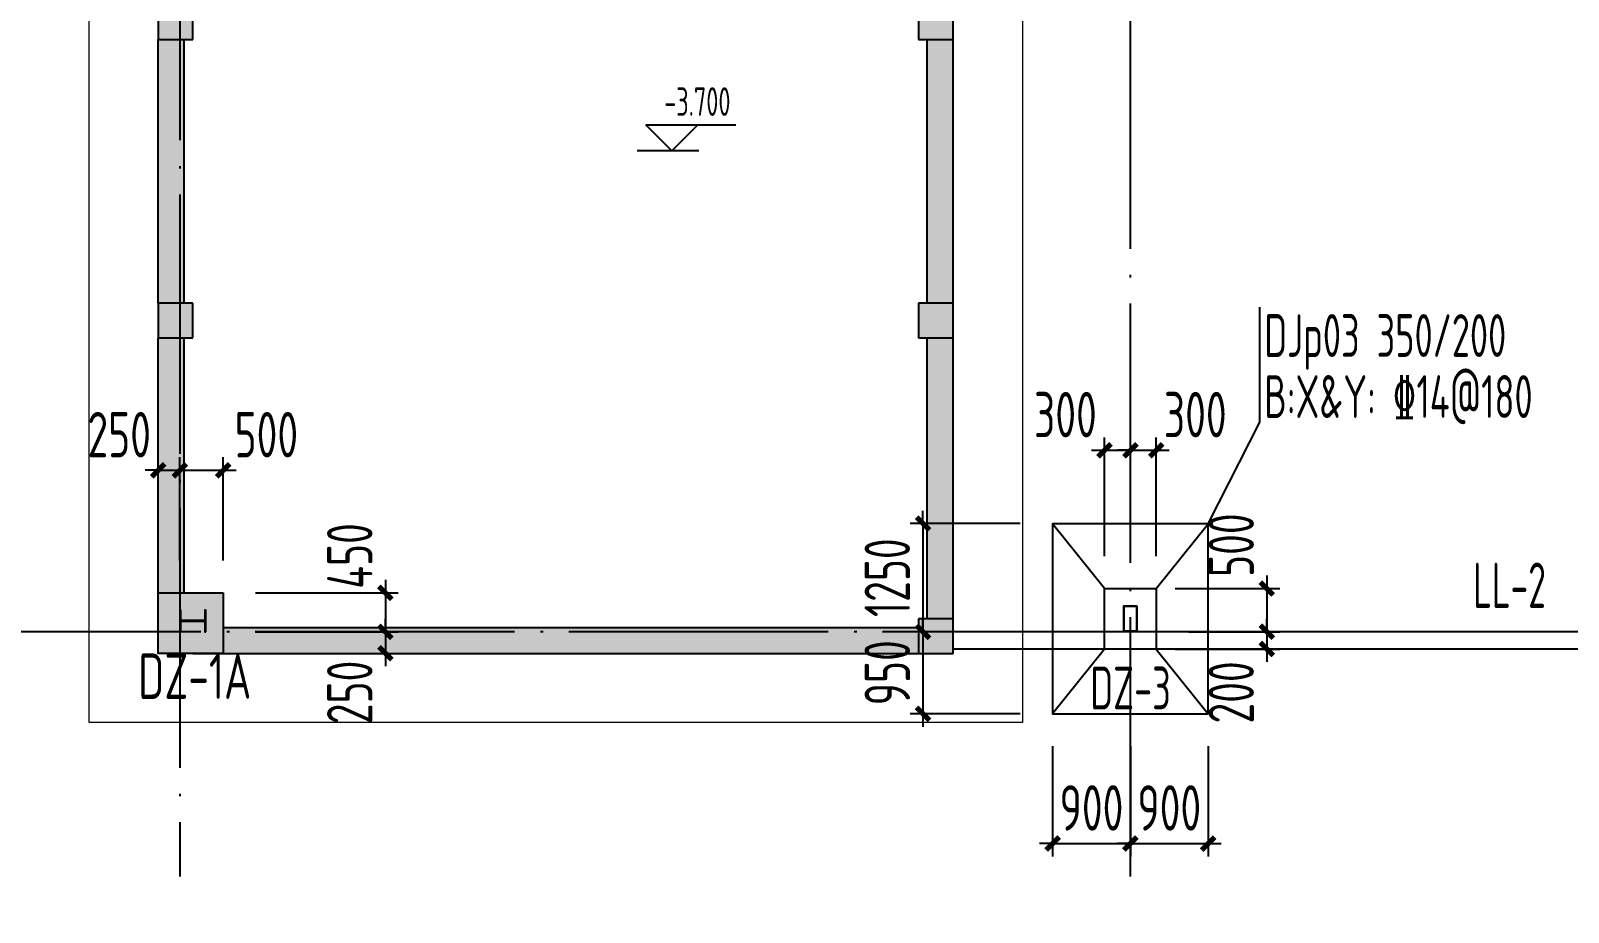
# Model space of a CAD drawing. Extents: x 899043 to 2598688, y -137197 to 211789.
# Drawn here: x 1119082 to 1136875, y 121507 to 131702 of the extents above; entities that cross this region are included whole.
import ezdxf

# ---------------------------------------------------------------- set-up
doc = ezdxf.new("R2010")
doc.units = 0
doc.header["$LTSCALE"] = 1500
doc.header["$MEASUREMENT"] = 0
doc.linetypes.add('7', pattern=[120.000008, -30.000002, 60.000004, -30.000002])
doc.linetypes.add('DOTE', pattern=[2.42, 2, -0.2, 0.02, -0.2])
doc.layers.add('10', color=7, linetype='Continuous', lineweight=35)
doc.layers.add('1500', color=4, linetype='Continuous', lineweight=18)
for name, color, linetype in [('AXIS', 3, 'Continuous'), ('BASE', 7, 'Continuous'), ('BASE_DIM', 3, 'Continuous'), ('BASE_NUM', 7, 'Continuous'), ('COLUMN', 2, 'Continuous'), ('DIM', 3, 'Continuous'), ('DIM_ELEV', 3, 'Continuous'), ('HATCH', 254, 'Continuous'), ('M_Prof', 2, 'Continuous'), ('PUB_TEXT', 7, 'Continuous'), ('TEXT', 7, 'Continuous'), ('柱', 255, 'Continuous'), ('柱虚线', 54, '7'), ('砼墙', 3, 'Continuous')]:
    doc.layers.add(name, color=color, linetype=linetype)
doc.styles.add('H330', font='Tssdeng.shx', dxfattribs={"width": 0.65, "height": 330, "bigfont": 'tssdchn.shx'})
doc.styles.add('H360', font='Tssdeng.shx', dxfattribs={"width": 0.65, "height": 360, "bigfont": 'tssdchn.shx'})
doc.styles.add('TSSD_Dimension', font='Tssdeng.shx', dxfattribs={"width": 0.7, "bigfont": 'hztxt.shx'})
doc.styles.add('TSSD_Label', font='Tssdeng.shx', dxfattribs={"width": 0.7, "bigfont": 'hztxt.shx'})
doc.dimstyles.new('TSSD_150_150', dxfattribs={"dimtxt": 525, "dimasz": 150, "dimexe": 150, "dimexo": 375, "dimgap": 150, "dimtad": 1, "dimdec": 0, "dimzin": 0, "dimdsep": 46, "dimtxsty": 'TSSD_Dimension', "dimblk": 'ARCHTICK', "dimblk1": 'ARCHTICK', "dimblk2": 'ARCHTICK', "dimcen": 0, "dimdle": 150, "dimclrt": 7, "dimadec": 0, "dimazin": 0, "dimtfac": 1, "dimtdec": 0, "dimtix": 1, "dimtmove": 2, "dimatfit": 3, "dimfxl": 0, "dimtolj": 1, "dimtzin": 0, "dimarcsym": 0})

# ---------------------------------------------------------------- blocks, each defined once
blk = doc.blocks.new('A$C5AF141BB')
at = {"layer": 'AXIS', "color": 253, "linetype": 'DOTE'}
for p, q in [((-22000, 123526.9), (-22000, 82968.2)), ((-11000, 82968.2), (-11000, 123526.9)), ((36323.2, 85800), (-26941.1, 85800))]:
    blk.add_line(p, q, dxfattribs=at)
blk = doc.blocks.new('A$C0BB32EA6')
at = {"layer": 'COLUMN'}
for points in [[(11075, -33300), (11075, -33600), (10925, -33600), (10925, -33300)], [(11070, -33305), (11070, -33595), (10930, -33595), (10930, -33305)]]:
    blk.add_lwpolyline(points, close=True, dxfattribs=at)
at = {"layer": 'M_Prof'}
blk.add_lwpolyline([(300, -33600), (300, -33350), (290, -33350), (290, -33471), (10, -33471), (10, -33350), (0, -33350), (0, -33600), (10, -33600), (10, -33479), (290, -33479), (290, -33600)], close=True, dxfattribs=at)
blk = doc.blocks.new('A$C2EA612DB')
at = {"layer": 'M_Prof'}
blk.add_blockref('A$C0BB32EA6', (-54000, 110765), dxfattribs=at)
blk = doc.blocks.new('_ArchTick')
at = {"color": 0, "linetype": 'ByBlock', "const_width": 0.4}
blk.add_lwpolyline([(-0.5, -0.5), (0.5, 0.5)], dxfattribs=at)
blk = doc.blocks.new('*D1461')
at = {"layer": 'BASE_DIM', "color": 0, "lineweight": -2}
for p, q in [((1130908, 123426), (1130908, 122151)), ((1131808, 123426), (1131808, 122151)), ((1130908, 122301), (1130758, 122301)), ((1130908, 122301), (1131808, 122301)), ((1131808, 122301), (1131958, 122301))]:
    blk.add_line(p, q, dxfattribs=at)
at = {"layer": 'Defpoints', "color": 0}
for p in [(1130908, 123801), (1131808, 123801), (1131808, 122301)]:
    blk.add_point(p, dxfattribs=at)
at = {"layer": 'BASE_DIM', "color": 0, "lineweight": -2, "xscale": 150, "yscale": 150, "zscale": 150}
blk.add_blockref('_ArchTick', (1130908, 122301), dxfattribs=at)
at = {"layer": 'BASE_DIM', "color": 0, "lineweight": -2, "xscale": 150, "yscale": 150, "zscale": 150, "rotation": 180}
blk.add_blockref('_ArchTick', (1131808, 122301), dxfattribs=at)
at = {"layer": 'BASE_DIM', "color": 7, "insert": (1131358, 122713), "char_height": 525, "attachment_point": 5, "style": 'TSSD_Dimension'}
blk.add_mtext('\\A1;900', dxfattribs=at)
blk = doc.blocks.new('*D1462')
at = {"layer": 'BASE_DIM', "color": 0, "lineweight": -2}
for p, q in [((1131808, 123426), (1131808, 122151)), ((1132708, 123426), (1132708, 122151)), ((1131808, 122301), (1131658, 122301)), ((1131808, 122301), (1132708, 122301)), ((1132708, 122301), (1132858, 122301))]:
    blk.add_line(p, q, dxfattribs=at)
at = {"layer": 'Defpoints', "color": 0}
for p in [(1131808, 123801), (1132708, 123801), (1132708, 122301)]:
    blk.add_point(p, dxfattribs=at)
at = {"layer": 'BASE_DIM', "color": 0, "lineweight": -2, "xscale": 150, "yscale": 150, "zscale": 150}
blk.add_blockref('_ArchTick', (1131808, 122301), dxfattribs=at)
at = {"layer": 'BASE_DIM', "color": 0, "lineweight": -2, "xscale": 150, "yscale": 150, "zscale": 150, "rotation": 180}
blk.add_blockref('_ArchTick', (1132708, 122301), dxfattribs=at)
at = {"layer": 'BASE_DIM', "color": 7, "insert": (1132258, 122713), "char_height": 525, "attachment_point": 5, "style": 'TSSD_Dimension'}
blk.add_mtext('\\A1;900', dxfattribs=at)
blk = doc.blocks.new('*D1463')
at = {"layer": 'BASE_DIM', "color": 0, "lineweight": -2}
for p, q in [((1130533, 126001), (1129258, 126001)), ((1129408, 126001), (1129408, 126151)), ((1129408, 126001), (1129408, 124751)), ((1130533, 124751), (1129258, 124751)), ((1129408, 124751), (1129408, 124601))]:
    blk.add_line(p, q, dxfattribs=at)
at = {"layer": 'Defpoints', "color": 0}
for p in [(1130908, 126001), (1129408, 124751), (1130908, 124751)]:
    blk.add_point(p, dxfattribs=at)
at = {"layer": 'BASE_DIM', "color": 0, "lineweight": -2, "xscale": 150, "yscale": 150, "zscale": 150}
for p, rotation in [((1129408, 126001), 270), ((1129408, 124751), 90)]:
    blk.add_blockref('_ArchTick', p, dxfattribs=dict(at, rotation=rotation))
at = {"layer": 'BASE_DIM', "color": 7, "insert": (1128995, 125376), "char_height": 525, "attachment_point": 5, "rotation": 90, "style": 'TSSD_Dimension'}
blk.add_mtext('\\A1;1250', dxfattribs=at)
blk = doc.blocks.new('*D1464')
at = {"layer": 'BASE_DIM', "color": 0, "lineweight": -2}
for p, q in [((1130533, 124751), (1129258, 124751)), ((1129408, 124751), (1129408, 124901)), ((1129408, 124751), (1129408, 123801)), ((1130533, 123801), (1129258, 123801)), ((1129408, 123801), (1129408, 123651))]:
    blk.add_line(p, q, dxfattribs=at)
at = {"layer": 'Defpoints', "color": 0}
for p in [(1130908, 124751), (1129408, 123801), (1130908, 123801)]:
    blk.add_point(p, dxfattribs=at)
at = {"layer": 'BASE_DIM', "color": 0, "lineweight": -2, "xscale": 150, "yscale": 150, "zscale": 150}
for p, rotation in [((1129408, 124751), 270), ((1129408, 123801), 90)]:
    blk.add_blockref('_ArchTick', p, dxfattribs=dict(at, rotation=rotation))
at = {"layer": 'BASE_DIM', "color": 7, "insert": (1128995, 124276), "char_height": 525, "attachment_point": 5, "rotation": 90, "style": 'TSSD_Dimension'}
blk.add_mtext('\\A1;950', dxfattribs=at)
blk = doc.blocks.new('*D1465')
at = {"layer": 'Defpoints', "color": 0}
for p in [(1131808, 126849), (1131508, 125251), (1131808, 125251)]:
    blk.add_point(p, dxfattribs=at)
at = {"layer": 'DIM', "color": 0, "lineweight": -2}
for p, q in [((1131508, 125626), (1131508, 126999)), ((1131808, 125626), (1131808, 126999)), ((1131358, 126849), (1131958, 126849))]:
    blk.add_line(p, q, dxfattribs=at)
at = {"layer": 'DIM', "color": 0, "lineweight": -2, "xscale": 150, "yscale": 150, "zscale": 150, "rotation": 180}
blk.add_blockref('_ArchTick', (1131508, 126849), dxfattribs=at)
at = {"layer": 'DIM', "color": 0, "lineweight": -2, "xscale": 150, "yscale": 150, "zscale": 150}
blk.add_blockref('_ArchTick', (1131808, 126849), dxfattribs=at)
at = {"layer": 'DIM', "color": 7, "insert": (1131056, 127262), "char_height": 525, "attachment_point": 5, "style": 'TSSD_Dimension'}
blk.add_mtext('\\A1;300', dxfattribs=at)
blk = doc.blocks.new('*D1466')
at = {"layer": 'Defpoints', "color": 0}
for p in [(1132108, 126849), (1131808, 125251), (1132108, 125251)]:
    blk.add_point(p, dxfattribs=at)
at = {"layer": 'DIM', "color": 0, "lineweight": -2}
for p, q in [((1131808, 125626), (1131808, 126999)), ((1132108, 125626), (1132108, 126999)), ((1131808, 126849), (1131658, 126849)), ((1131808, 126849), (1132108, 126849)), ((1132108, 126849), (1132258, 126849))]:
    blk.add_line(p, q, dxfattribs=at)
at = {"layer": 'DIM', "color": 0, "lineweight": -2, "xscale": 150, "yscale": 150, "zscale": 150}
blk.add_blockref('_ArchTick', (1131808, 126849), dxfattribs=at)
at = {"layer": 'DIM', "color": 0, "lineweight": -2, "xscale": 150, "yscale": 150, "zscale": 150, "rotation": 180}
blk.add_blockref('_ArchTick', (1132108, 126849), dxfattribs=at)
at = {"layer": 'DIM', "color": 7, "insert": (1132559, 127262), "char_height": 525, "attachment_point": 5, "style": 'TSSD_Dimension'}
blk.add_mtext('\\A1;300', dxfattribs=at)
blk = doc.blocks.new('*D1467')
at = {"layer": 'Defpoints', "color": 0}
for p in [(1131953, 125251), (1132108, 124751), (1133387, 124751)]:
    blk.add_point(p, dxfattribs=at)
at = {"layer": 'DIM', "color": 0, "lineweight": -2}
for p, q in [((1133387, 125401), (1133387, 124601)), ((1132328, 125251), (1133537, 125251)), ((1132483, 124751), (1133537, 124751))]:
    blk.add_line(p, q, dxfattribs=at)
at = {"layer": 'DIM', "color": 0, "lineweight": -2, "xscale": 150, "yscale": 150, "zscale": 150}
for p, rotation in [((1133387, 125251), 90), ((1133387, 124751), 270)]:
    blk.add_blockref('_ArchTick', p, dxfattribs=dict(at, rotation=rotation))
at = {"layer": 'DIM', "color": 7, "insert": (1132975, 125752), "char_height": 525, "attachment_point": 5, "rotation": 90, "style": 'TSSD_Dimension'}
blk.add_mtext('\\A1;500', dxfattribs=at)
blk = doc.blocks.new('*D1468')
at = {"layer": 'Defpoints', "color": 0}
for p in [(1132108, 124751), (1131953, 124551), (1133387, 124551)]:
    blk.add_point(p, dxfattribs=at)
at = {"layer": 'DIM', "color": 0, "lineweight": -2}
for p, q in [((1132483, 124751), (1133537, 124751)), ((1133387, 124751), (1133387, 124901)), ((1133387, 124751), (1133387, 124551)), ((1132328, 124551), (1133537, 124551)), ((1133387, 124551), (1133387, 124401))]:
    blk.add_line(p, q, dxfattribs=at)
at = {"layer": 'DIM', "color": 0, "lineweight": -2, "xscale": 150, "yscale": 150, "zscale": 150}
for p, rotation in [((1133387, 124751), 270), ((1133387, 124551), 90)]:
    blk.add_blockref('_ArchTick', p, dxfattribs=dict(at, rotation=rotation))
at = {"layer": 'DIM', "color": 7, "insert": (1132975, 124049), "char_height": 525, "attachment_point": 5, "rotation": 90, "style": 'TSSD_Dimension'}
blk.add_mtext('\\A1;200', dxfattribs=at)
blk = doc.blocks.new('*D1801')
at = {"layer": 'Defpoints', "color": 0}
for p in [(1120808, 126618), (1120558, 125201), (1120808, 125201)]:
    blk.add_point(p, dxfattribs=at)
at = {"layer": 'DIM', "color": 0, "lineweight": -2}
for p, q in [((1120558, 125576), (1120558, 126768)), ((1120808, 125576), (1120808, 126768)), ((1120558, 126618), (1120408, 126618)), ((1120558, 126618), (1120808, 126618)), ((1120808, 126618), (1120958, 126618))]:
    blk.add_line(p, q, dxfattribs=at)
at = {"layer": 'DIM', "color": 0, "lineweight": -2, "xscale": 150, "yscale": 150, "zscale": 150}
blk.add_blockref('_ArchTick', (1120558, 126618), dxfattribs=at)
at = {"layer": 'DIM', "color": 0, "lineweight": -2, "xscale": 150, "yscale": 150, "zscale": 150, "rotation": 180}
blk.add_blockref('_ArchTick', (1120808, 126618), dxfattribs=at)
at = {"layer": 'DIM', "color": 7, "insert": (1120106, 127030), "char_height": 525, "attachment_point": 5, "style": 'TSSD_Dimension'}
blk.add_mtext('\\A1;250', dxfattribs=at)
blk = doc.blocks.new('*D1802')
at = {"layer": 'Defpoints', "color": 0}
for p in [(1121308, 126618), (1120808, 125201), (1121308, 125201)]:
    blk.add_point(p, dxfattribs=at)
at = {"layer": 'DIM', "color": 0, "lineweight": -2}
for p, q in [((1120808, 125576), (1120808, 126768)), ((1121308, 125576), (1121308, 126768)), ((1120658, 126618), (1121458, 126618))]:
    blk.add_line(p, q, dxfattribs=at)
at = {"layer": 'DIM', "color": 0, "lineweight": -2, "xscale": 150, "yscale": 150, "zscale": 150, "rotation": 180}
blk.add_blockref('_ArchTick', (1120808, 126618), dxfattribs=at)
at = {"layer": 'DIM', "color": 0, "lineweight": -2, "xscale": 150, "yscale": 150, "zscale": 150}
blk.add_blockref('_ArchTick', (1121308, 126618), dxfattribs=at)
at = {"layer": 'DIM', "color": 7, "insert": (1121809, 127030), "char_height": 525, "attachment_point": 5, "style": 'TSSD_Dimension'}
blk.add_mtext('\\A1;500', dxfattribs=at)
blk = doc.blocks.new('*D1803')
at = {"layer": 'Defpoints', "color": 0}
for p in [(1121308, 125201), (1121308, 124751), (1123186, 124751)]:
    blk.add_point(p, dxfattribs=at)
at = {"layer": 'DIM', "color": 0, "lineweight": -2}
for p, q in [((1123186, 125351), (1123186, 124601)), ((1121683, 125201), (1123336, 125201)), ((1121683, 124751), (1123336, 124751))]:
    blk.add_line(p, q, dxfattribs=at)
at = {"layer": 'DIM', "color": 0, "lineweight": -2, "xscale": 150, "yscale": 150, "zscale": 150}
for p, rotation in [((1123186, 125201), 90), ((1123186, 124751), 270)]:
    blk.add_blockref('_ArchTick', p, dxfattribs=dict(at, rotation=rotation))
at = {"layer": 'DIM', "color": 7, "insert": (1122774, 125627), "char_height": 525, "attachment_point": 5, "rotation": 90, "style": 'TSSD_Dimension'}
blk.add_mtext('\\A1;450', dxfattribs=at)
blk = doc.blocks.new('*D1804')
at = {"layer": 'Defpoints', "color": 0}
for p in [(1121308, 124751), (1121308, 124501), (1123186, 124501)]:
    blk.add_point(p, dxfattribs=at)
at = {"layer": 'DIM', "color": 0, "lineweight": -2}
for p, q in [((1121683, 124751), (1123336, 124751)), ((1123186, 124751), (1123186, 124901)), ((1123186, 124751), (1123186, 124501)), ((1121683, 124501), (1123336, 124501)), ((1123186, 124501), (1123186, 124351))]:
    blk.add_line(p, q, dxfattribs=at)
at = {"layer": 'DIM', "color": 0, "lineweight": -2, "xscale": 150, "yscale": 150, "zscale": 150}
for p, rotation in [((1123186, 124751), 270), ((1123186, 124501), 90)]:
    blk.add_blockref('_ArchTick', p, dxfattribs=dict(at, rotation=rotation))
at = {"layer": 'DIM', "color": 7, "insert": (1122774, 124049), "char_height": 525, "attachment_point": 5, "rotation": 90, "style": 'TSSD_Dimension'}
blk.add_mtext('\\A1;250', dxfattribs=at)

msp = doc.modelspace()

# ---------------------------------------------------------------- hatches: boundary and pattern name
at = {"layer": '10', "linetype": 'ByBlock'}
h = msp.add_hatch(dxfattribs=at)
h.set_pattern_fill('AN31C', color=253, scale=1000, style=0)
h.set_pattern_definition([(45, (34453.16, 1354.6), (-141.421356, 141.421356), []), (50, (34453.16, 1354.6), (717.26018, -62.75213), [75, -825]), (355, (34453.2, 1354.6), (-138.75133, 752.19213), [60, -660]), (100.4514, (34512.94, 1349.4), (578.5094, 689.43954), [63.7402, -701.1421]), (46.1842, (34453.2, 1554.6), (1067.24105, -165.519), [112.5, -1237.5]), (96.6356, (34542.1, 1540.8), (934.6627, 974.1179), [95.6103, -1051.713]), (351.1842, (34453.2, 1554.6), (934.662, 974.1186), [90, -990]), (21, (34553.16, 1504.6), (596.90705, -402.6189), [75, -825]), (326, (34553.2, 1504.6), (243.31533, 725.15005), [60, -660]), (71.4514, (34602.9, 1471.06), (840.22263, 322.5305), [63.7402, -701.1421]), (37.5, (34453.16, 1354.6), (12.159855, 332.893854), [0, -652, 0, -670, 0, -662.5]), (7.5, (34453.16, 1354.6), (263.06954, 394.41171), [0, -382, 0, -637, 0, -252.5]), (327.5, (34230.16, 1354.6), (533.822436, -22.55487), [0, -250, 0, -780, 0, -1035]), (317.5, (34130.16, 1354.6), (583.18617, 100.10498), [0, -325, 0, -518, 0, -735])])
h.paths.add_polyline_path([(1121307.8, 141850.6), (1121307.8, 141250.6), (1120557.8, 141250.6), (1120557.8, 141850.6)])
h.paths.add_polyline_path([(1121307.8, 133450.6), (1121307.8, 132850.6), (1120557.8, 132850.6), (1120557.8, 133450.6)])
h.paths.add_polyline_path([(1121307.8, 125200.6), (1121307.8, 124500.6), (1120557.8, 124500.6), (1120557.8, 125200.6)])
at = {"layer": 'HATCH', "linetype": 'Continuous', "ltscale": 50}
h = msp.add_hatch(dxfattribs=at)
h.set_pattern_fill('钢筋混凝土', color=256, scale=100, style=0, pattern_type=2)
h.set_pattern_definition([(45, (-65276863.2, -184233191.83), (-353.5533906, 353.5533906), []), (50, (-65276863.2, -184233191.8), (717.2601826, -62.752135), [75, -825]), (355, (-65276863.2, -184233191.8), (-138.7513336, 752.1921337), [60, -660]), (100.4514, (-65276803.44, -184233197.06), (578.5093817, 689.439542), [63.74019, -701.142112]), (46.1842, (-65276863.2, -184232991.8), (1067.2410486, -165.5190143), [112.5, -1237.5]), (96.6356, (-65276774.3, -184233005.6), (934.6627055, 974.117871), [95.610288, -1051.713]), (351.1842, (-65276863.2, -184232991.8), (934.661945, 974.118601), [90, -990]), (21, (-65276763.2, -184233041.8), (596.9070521, -402.6188907), [75, -825]), (326, (-65276763.2, -184233041.8), (243.315332, 725.150045), [60, -660]), (71.4514, (-65276713.5, -184233075.4), (840.2226286, 322.5304967), [63.74019, -701.142112]), (37.5, (-65276863.22, -184233191.83), (12.15985532, 332.89385383), [5, -652, 5, -670, 5, -662.5]), (7.5, (-65276863.2, -184233191.83), (263.06953744, 394.4117119), [5, -382, 5, -637, 5, -252.5]), (327.5, (-65277086.22, -184233191.83), (533.82243617, -22.55487173), [5, -250, 5, -780, 5, -1035]), (317.5, (-65277186.2, -184233191.83), (583.1861693, 100.1049823), [5, -325, 5, -518, 5, -735])])
h.paths.add_polyline_path([(1121307.8, 141250.6), (1120557.8, 141250.6), (1120557.8, 133450.6), (1121307.8, 133450.6), (1121307.8, 132850.6), (1120557.8, 132850.6), (1120557.8, 125200.6), (1121307.8, 125200.6), (1121307.8, 124500.6), (1120557.8, 124500.6), (1120557.8, 124500.6), (1120957.8, 124500.6), (1129357.8, 124500.6), (1129757.8, 124500.6), (1129757.8, 141700.6), (1121307.8, 141700.6)])
h.paths.add_polyline_path([(1121307.8, 141250.6), (1120857.8, 141250.6), (1120857.8, 138950.6), (1120957.8, 138950.6), (1120957.8, 138550.6), (1120857.8, 138550.6), (1120857.8, 135450.6), (1120957.8, 135450.6), (1120957.8, 135050.6), (1120857.8, 135050.6), (1120857.8, 133450.6), (1121307.8, 133450.6), (1121307.8, 132850.6), (1120857.8, 132850.6), (1120857.8, 132000.6), (1120957.8, 132000.6), (1120957.8, 131600.6), (1120857.8, 131600.6), (1120857.8, 128550.6), (1120957.8, 128550.6), (1120957.8, 128150.6), (1120857.8, 128150.6), (1120857.8, 125200.6), (1121307.8, 125200.6), (1121307.8, 124800.6), (1129357.8, 124800.6), (1129357.8, 124900.6), (1129457.8, 124900.6), (1129457.8, 128150.6), (1129357.8, 128150.6), (1129357.8, 128550.6), (1129457.8, 128550.6), (1129457.8, 131600.6), (1129357.8, 131600.6), (1129357.8, 132000.6), (1129457.8, 132000.6), (1129457.8, 135050.6), (1129357.8, 135050.6), (1129357.8, 135450.6), (1129457.8, 135450.6), (1129457.8, 138550.6), (1129357.8, 138550.6), (1129357.8, 138950.6), (1129457.8, 138950.6), (1129457.8, 141300.6), (1129357.8, 141300.6), (1129357.8, 141400.6), (1121307.8, 141400.6)])

# ---------------------------------------------------------------- linework, layer by layer
at = {"linetype": 'ByBlock'}
for p, q in [((1133307.7, 127176.1), (1133307.7, 128505.9)), ((1132707.8, 126000.6), (1133307.7, 127176.1))]:
    msp.add_line(p, q, dxfattribs=at)
at = {"layer": '1500'}
msp.add_lwpolyline([(1119757.8, 142500.6), (1130557.8, 142500.6), (1130557.8, 123700.6), (1119757.8, 123700.6)], close=True, dxfattribs=at)
at = {"layer": 'AXIS', "color": 4}
for points in [[(1142807.8, 47600.6), (1142807.8, 124750.6), (1129757.8, 124750.6)], [(1142607.8, 124550.6), (1129757.8, 124550.6)]]:
    msp.add_lwpolyline(points, dxfattribs=at)
at = {"layer": 'BASE'}
for p, q in [((1131507.8, 125250.6), (1130907.8, 126000.6)), ((1132107.8, 125250.6), (1132707.8, 126000.6)), ((1131507.8, 124550.6), (1130907.8, 123800.6)), ((1132107.8, 124550.6), (1132707.8, 123800.6))]:
    msp.add_line(p, q, dxfattribs=at)
for points in [[(1132707.8, 123800.6), (1132707.8, 126000.6), (1130907.8, 126000.6), (1130907.8, 123800.6)], [(1121307.8, 125200.6), (1121307.8, 124500.6), (1120557.8, 124500.6), (1120557.8, 125200.6)], [(1132107.8, 125250.6), (1132107.8, 124550.6), (1131507.8, 124550.6), (1131507.8, 125250.6)]]:
    msp.add_lwpolyline(points, close=True, dxfattribs=at)
at = {"layer": 'DIM_ELEV'}
for p, q in [((1126500.7, 130312.4), (1126200.7, 130612.4)), ((1126200.7, 130612.4), (1127241.5, 130612.4)), ((1126500.7, 130312.4), (1126800.7, 130612.4)), ((1126814, 130312.4), (1126099.3, 130312.4))]:
    msp.add_line(p, q, dxfattribs=at)
at = {"layer": '柱'}
for p, q in [((1120557.8, 132000.6), (1120557.8, 131600.6)), ((1120957.8, 131600.6), (1120957.8, 132000.6)), ((1129357.8, 132000.6), (1129357.8, 131600.6)), ((1129757.8, 131600.6), (1129757.8, 132000.6)), ((1120857.8, 131600.6), (1120957.8, 131600.6)), ((1129357.8, 131600.6), (1129457.8, 131600.6)), ((1120557.8, 128550.6), (1120557.8, 128150.6)), ((1120957.8, 128550.6), (1120857.8, 128550.6)), ((1120957.8, 128150.6), (1120957.8, 128550.6)), ((1129457.8, 128550.6), (1129357.8, 128550.6)), ((1129357.8, 128550.6), (1129357.8, 128150.6)), ((1129757.8, 128150.6), (1129757.8, 128550.6)), ((1120857.8, 128150.6), (1120957.8, 128150.6)), ((1129357.8, 128150.6), (1129457.8, 128150.6)), ((1129457.8, 124900.6), (1129357.8, 124900.6)), ((1129357.8, 124900.6), (1129357.8, 124800.6)), ((1129757.8, 124500.6), (1129757.8, 124900.6)), ((1129357.8, 124500.6), (1129757.8, 124500.6))]:
    msp.add_line(p, q, dxfattribs=at)
at = {"layer": '柱虚线'}
for p, q in [((1120557.8, 131600.6), (1120857.8, 131600.6)), ((1129457.8, 131600.6), (1129757.8, 131600.6)), ((1120857.8, 128550.6), (1120557.8, 128550.6)), ((1129757.8, 128550.6), (1129457.8, 128550.6)), ((1120557.8, 128150.6), (1120857.8, 128150.6)), ((1129457.8, 128150.6), (1129757.8, 128150.6)), ((1129357.8, 124800.6), (1129357.8, 124500.6)), ((1129757.8, 124900.6), (1129457.8, 124900.6))]:
    msp.add_line(p, q, dxfattribs=at)
at = {"layer": '砼墙'}
for p, q in [((1120557.8, 128550.6), (1120557.8, 131600.6)), ((1120857.8, 128550.6), (1120857.8, 131600.6)), ((1129457.8, 128550.6), (1129457.8, 131600.6)), ((1129757.8, 128550.6), (1129757.8, 131600.6)), ((1120557.8, 124900.6), (1120557.8, 128150.6)), ((1120857.8, 125200.6), (1120857.8, 128150.6)), ((1129457.8, 124900.6), (1129457.8, 128150.6)), ((1129757.8, 124900.6), (1129757.8, 128150.6)), ((1121307.8, 124800.6), (1129357.8, 124800.6)), ((1120957.8, 124500.6), (1129357.8, 124500.6))]:
    msp.add_line(p, q, dxfattribs=at)

# ---------------------------------------------------------------- block references
at = {"layer": 'AXIS'}
for name, p in [('A$C5AF141BB', (1142807.8, 38950.6)), ('A$C2EA612DB', (1174807.8, 47585.6))]:
    msp.add_blockref(name, p, dxfattribs=at)

# ---------------------------------------------------------------- texts
at = {"color": 4, "style": 'H360', "width": 0.6}
msp.add_text('LL-2', height=525, rotation=0, dxfattribs=at).set_placement((1135774.8, 125026.1))
at = {"layer": 'BASE_NUM', "style": 'TSSD_Label', "width": 0.7}
msp.add_text('DZ-1A', height=525, dxfattribs=at).set_placement((1120326.4, 123974.7))
at = {"layer": 'PUB_TEXT', "style": 'H330', "width": 0.65}
msp.add_text('-3.700', height=330, dxfattribs=at).set_placement((1126413.2, 130717.4))
at = {"layer": 'TEXT', "style": 'H360', "width": 0.65}
for s, p in [('DJp03 350/200', (1133357.4, 127929.4)), ('B:X&Y: %%13214@180', (1133357.4, 127223.2)), ('DZ-3', (1131344, 123852.8))]:
    msp.add_text(s, height=495, dxfattribs=at).set_placement(p)

# ---------------------------------------------------------------- dimensions: what is measured, and where the dimension line sits
at = {"layer": 'BASE_DIM'}
for p1, p2, picture, middle in [((1130907.8, 126000.6), (1130907.8, 124750.6), '*D1463', (1128995.3, 125375.6)), ((1130907.8, 124750.6), (1130907.8, 123800.6), '*D1464', (1128995.3, 124275.6)), ((1130907.8, 123800.6), (1131807.8, 123800.6), '*D1461', (1131357.8, 122713.1)), ((1131807.8, 123800.6), (1132707.8, 123800.6), '*D1462', (1132257.8, 122713.1))]:
    dim = msp.add_aligned_dim(p1=p1, p2=p2, distance=-1500, dimstyle='TSSD_150_150', dxfattribs=at)
    dim.commit()
    dim.dimension.update_dxf_attribs({"geometry": picture, "text_midpoint": middle})
at = {"layer": 'DIM'}
for base, p1, p2, picture, middle in [((1131807.8, 126849.4), (1131507.8, 125250.6), (1131807.8, 125250.6), '*D1465', (1131056.2, 127261.9)), ((1132107.8, 126849.4), (1131807.8, 125250.6), (1132107.8, 125250.6), '*D1466', (1132559.4, 127261.9)), ((1120807.8, 126617.8), (1120557.8, 125200.6), (1120807.8, 125200.6), '*D1801', (1120106.2, 127030.3)), ((1121307.8, 126617.8), (1120807.8, 125200.6), (1121307.8, 125200.6), '*D1802', (1121809.4, 127030.3))]:
    dim = msp.add_linear_dim(base=base, p1=p1, p2=p2, dimstyle='TSSD_150_150', dxfattribs=at)
    dim.commit()
    dim.dimension.update_dxf_attribs({"geometry": picture, "text_midpoint": middle, "dimtype": 160})
for base, p1, p2, picture, middle in [((1133387, 124750.6), (1131953.3, 125250.6), (1132107.8, 124750.6), '*D1467', (1132974.5, 125752.2)), ((1123186.1, 124750.6), (1121307.8, 125200.6), (1121307.8, 124750.6), '*D1803', (1122773.6, 125627.2)), ((1123186.1, 124500.6), (1121307.8, 124750.6), (1121307.8, 124500.6), '*D1804', (1122773.6, 124049)), ((1133387, 124550.6), (1132107.8, 124750.6), (1131953.3, 124550.6), '*D1468', (1132974.5, 124049))]:
    dim = msp.add_linear_dim(base=base, p1=p1, p2=p2, angle=270, dimstyle='TSSD_150_150', dxfattribs=at)
    dim.commit()
    dim.dimension.update_dxf_attribs({"geometry": picture, "text_midpoint": middle, "dimtype": 160})

doc.saveas('drawing.dxf')
